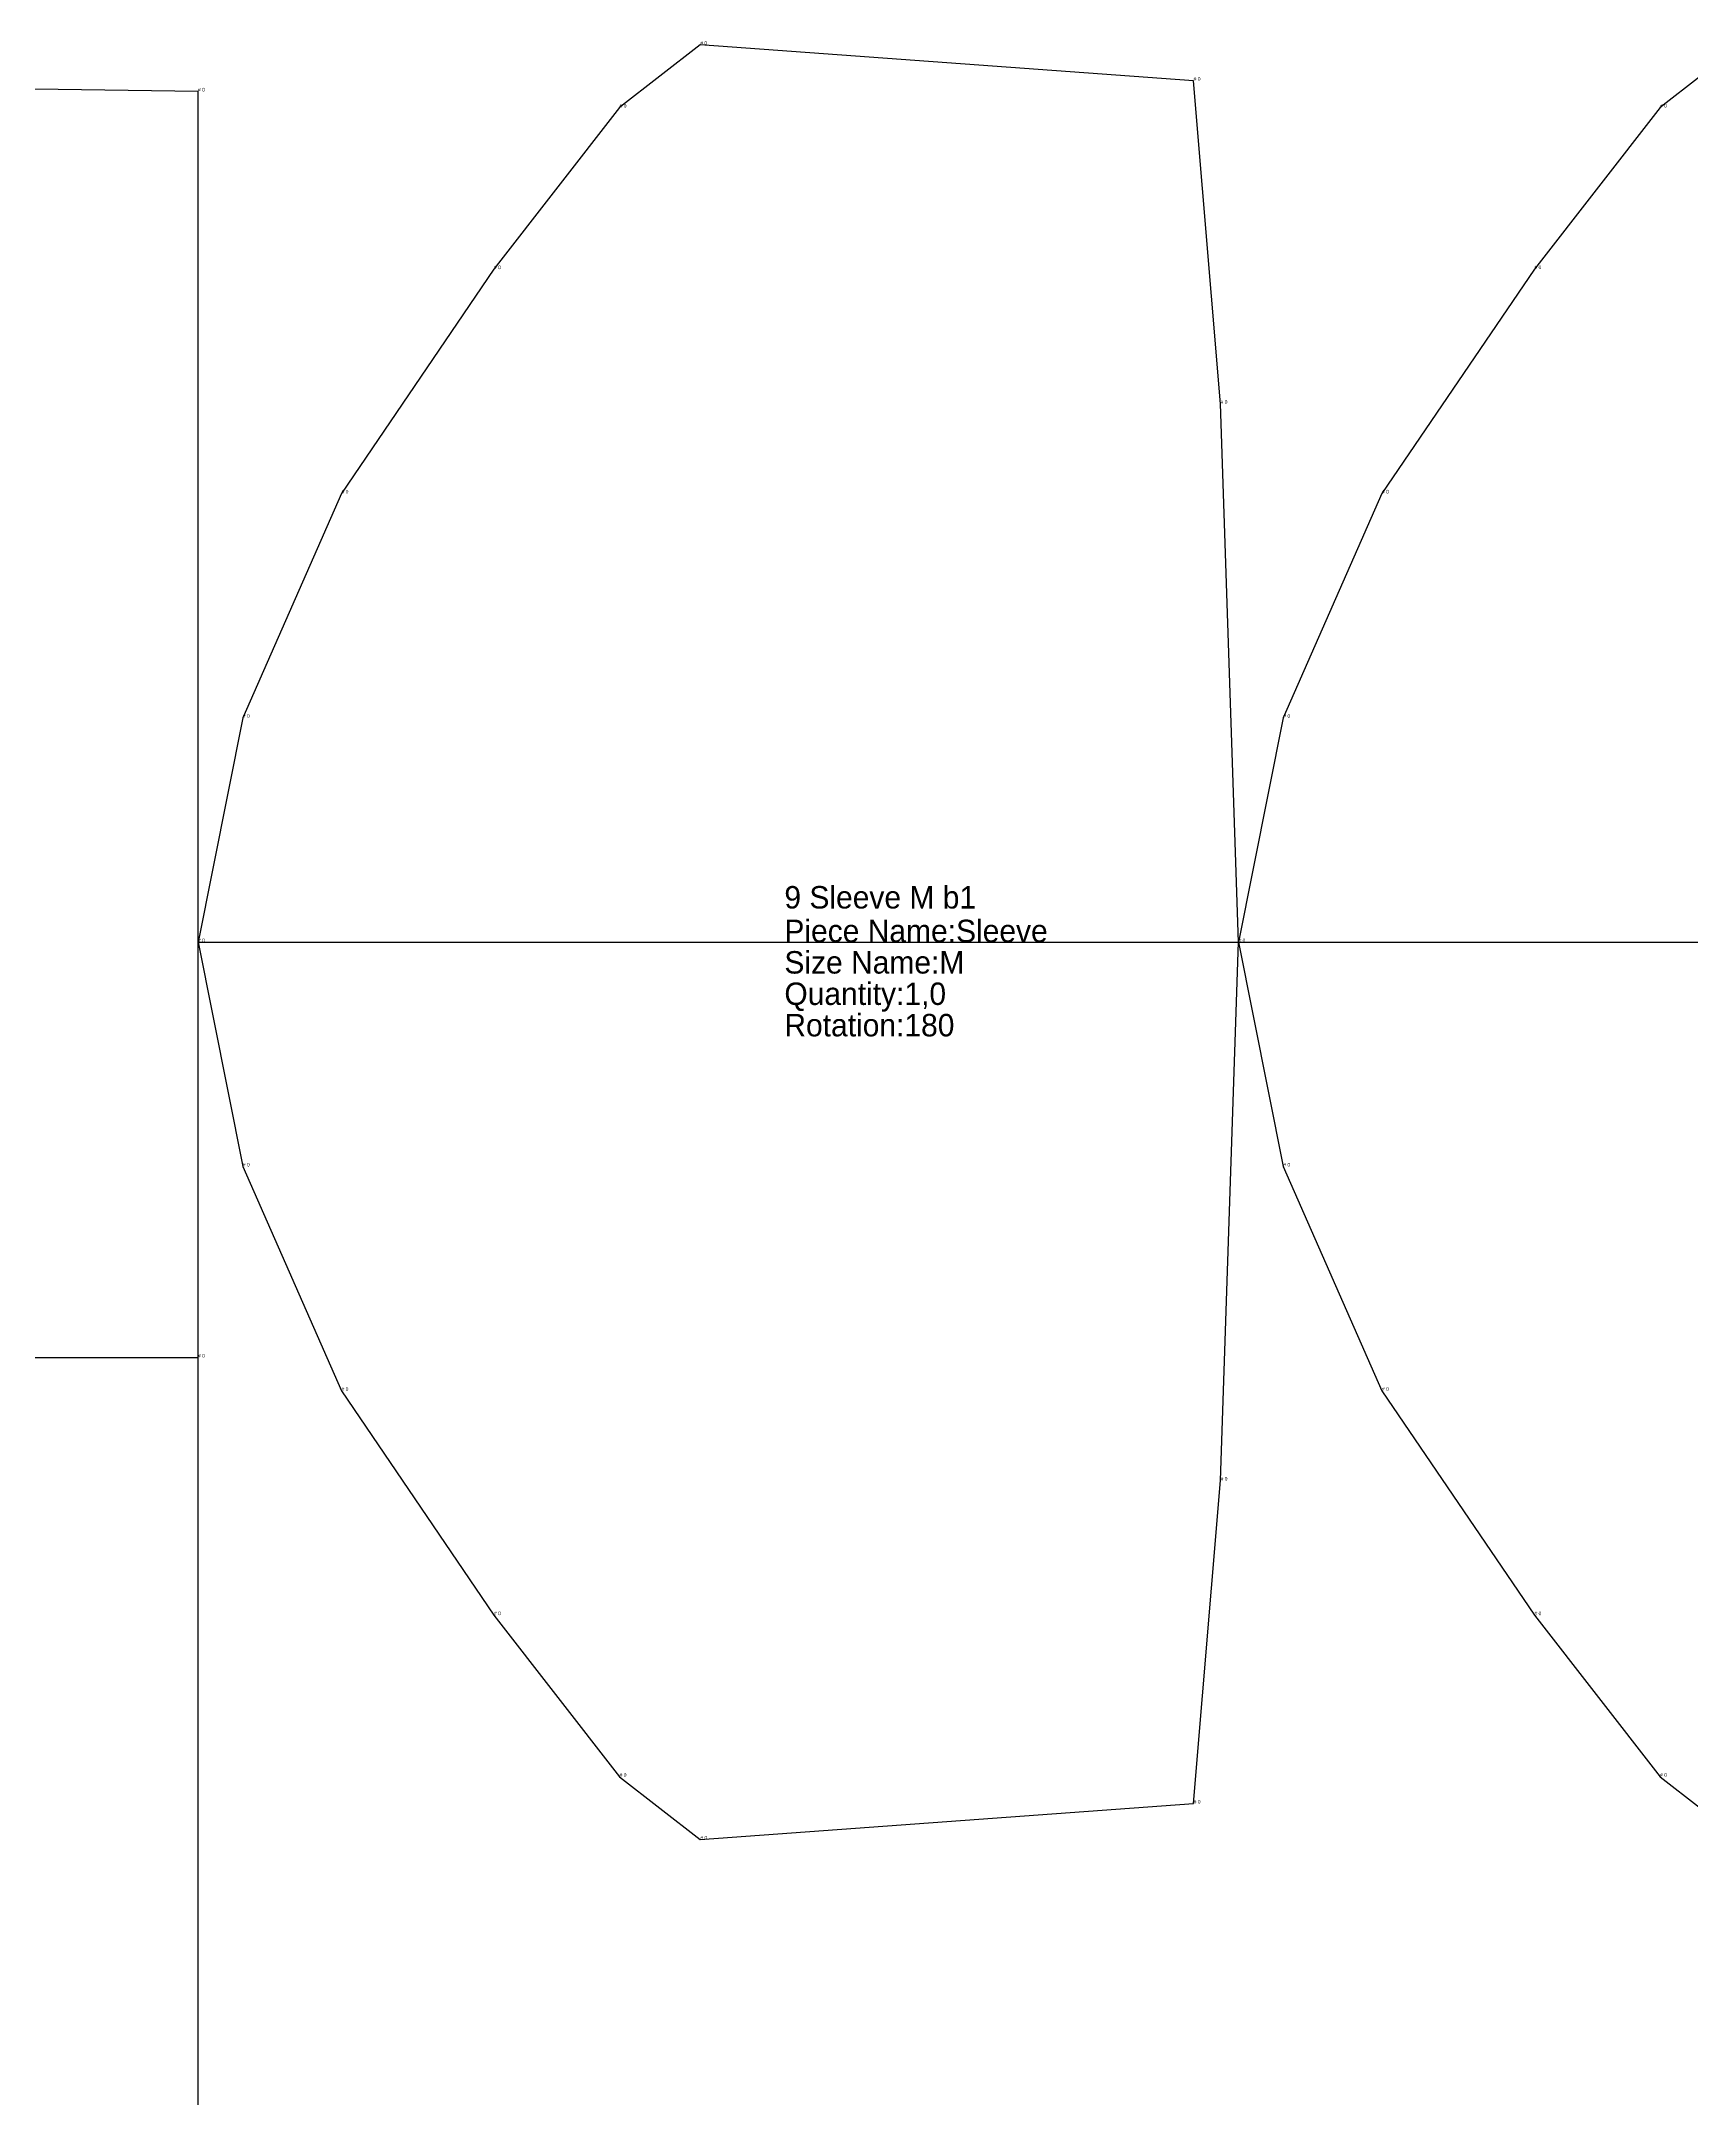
# Model space of a CAD drawing. Extents: x 0 to 2895, y 14 to 1602.
# Drawn here: x 721.6 to 1089.7, y 1142.2 to 1600.8 of the extents above; entities that cross this region are included whole.
import ezdxf

# ---------------------------------------------------------------- set-up
doc = ezdxf.new("R2010")
doc.units = 0
for name, color, linetype in [('1', 1, 'CONTINUOUS'), ('15', 7, 'CONTINUOUS'), ('5', 3, 'CONTINUOUS'), ('7', 5, 'CONTINUOUS')]:
    doc.layers.add(name, color=color, linetype=linetype)

# ---------------------------------------------------------------- blocks, each defined once
blk = doc.blocks.new('M0009_Sleeve')
at = {"layer": '1'}
blk.add_lwpolyline([(756.6, 1400), (766.6, 1350), (788.6, 1300), (822.6, 1250), (850.6, 1214), (868.6, 1200), (978.6, 1208), (984.6, 1280), (988.6, 1400), (984.6, 1520), (978.6, 1592), (868.6, 1600), (850.6, 1586), (822.6, 1550), (788.6, 1500), (766.6, 1450)], close=True, dxfattribs=at)
at = {"layer": '5'}
blk.add_line((756.6, 1400), (988.6, 1400), dxfattribs=at)
at = {"layer": '7'}
blk.add_line((791.4, 1400), (953.8, 1400), dxfattribs=at)
at = {"layer": '1'}
for s, height, p in [('# 0', 0.8, (868.6, 1600)), ('# 0', 0.8, (978.6, 1592)), ('# 0', 0.8, (850.6, 1586)), ('# 0', 0.8, (822.6, 1550)), ('# 0', 0.8, (984.6, 1520)), ('# 0', 0.8, (788.6, 1500)), ('# 0', 0.8, (766.6, 1450)), ('Piece Name:Sleeve', 5, (887.35, 1400)), ('# 0', 0.8, (756.6, 1400)), ('# 0', 0.8, (988.6, 1400)), ('Size Name:M', 5, (887.35, 1393)), ('Quantity:1,0', 5, (887.35, 1386)), ('Rotation:180', 5, (887.35, 1379)), ('# 0', 0.8, (766.6, 1350)), ('# 0', 0.8, (788.6, 1300)), ('# 0', 0.8, (984.6, 1280)), ('# 0', 0.8, (822.6, 1250)), ('# 0', 0.8, (850.6, 1214)), ('# 0', 0.8, (978.6, 1208)), ('# 0', 0.8, (868.6, 1200))]:
    blk.add_text(s, height=height, dxfattribs=at).set_placement(p)
at = {"layer": '15'}
blk.add_text('9 Sleeve M b1', height=5, dxfattribs=at).set_placement((887.35, 1407.5))
blk = doc.blocks.new('M0013_Sleeve')
at = {"layer": '1'}
blk.add_lwpolyline([(988.6, 1400), (998.6, 1350), (1020.6, 1300), (1054.6, 1250), (1082.6, 1214), (1100.6, 1200), (1210.6, 1208), (1216.6, 1280), (1220.6, 1400), (1216.6, 1520), (1210.6, 1592), (1100.6, 1600), (1082.6, 1586), (1054.6, 1550), (1020.6, 1500), (998.6, 1450)], close=True, dxfattribs=at)
at = {"layer": '5'}
blk.add_line((988.6, 1400), (1220.6, 1400), dxfattribs=at)
at = {"layer": '7'}
blk.add_line((1023.4, 1400), (1185.8, 1400), dxfattribs=at)
at = {"layer": '1'}
for s, height, p in [('# 0', 0.8, (1100.6, 1600)), ('# 0', 0.8, (1210.6, 1592)), ('# 0', 0.8, (1082.6, 1586)), ('# 0', 0.8, (1054.6, 1550)), ('# 0', 0.8, (1216.6, 1520)), ('# 0', 0.8, (1020.6, 1500)), ('# 0', 0.8, (998.6, 1450)), ('Piece Name:Sleeve', 5, (1119.35, 1400)), ('# 0', 0.8, (988.6, 1400)), ('# 0', 0.8, (1220.6, 1400)), ('Size Name:M', 5, (1119.35, 1393)), ('Quantity:1,0', 5, (1119.35, 1386)), ('Rotation:180', 5, (1119.35, 1379)), ('# 0', 0.8, (998.6, 1350)), ('# 0', 0.8, (1020.6, 1300)), ('# 0', 0.8, (1216.6, 1280)), ('# 0', 0.8, (1054.6, 1250)), ('# 0', 0.8, (1082.6, 1214)), ('# 0', 0.8, (1210.6, 1208)), ('# 0', 0.8, (1100.6, 1200))]:
    blk.add_text(s, height=height, dxfattribs=at).set_placement(p)
at = {"layer": '15'}
blk.add_text('13 Sleeve M b2', height=5, dxfattribs=at).set_placement((1119.35, 1407.5))
blk = doc.blocks.new('M0017_Back')
at = {"layer": '1'}
blk.add_lwpolyline([(22.5, 1307.4), (17.4, 1260.4), (10.2, 1229), (0, 1207.1), (34.8, 1088), (71.6, 1071.2), (112.5, 1060.8), (153.4, 1048.2), (198.4, 1029.4), (235.2, 1014.8), (470.3, 1021.1), (756.6, 1025.3), (756.6, 1307.4), (756.6, 1589.6), (470.3, 1593.7), (235.2, 1600), (198.4, 1585.4), (153.4, 1566.6), (112.5, 1554), (71.6, 1543.6), (34.8, 1526.9), (0, 1407.7), (10.2, 1385.8), (17.4, 1354.4)], close=True, dxfattribs=at)
at = {"layer": '5'}
blk.add_line((0, 1307.41), (756.6, 1307.41), dxfattribs=at)
at = {"layer": '1'}
for p in [(756.6, 1589.6), (756.6, 1307.4)]:
    blk.add_text('# 0', height=0.8, dxfattribs=at).set_placement(p)

msp = doc.modelspace()

# ---------------------------------------------------------------- block references
for name in ['M0017_Back', 'M0009_Sleeve', 'M0013_Sleeve']:
    msp.add_blockref(name, (0, 0))

doc.saveas('drawing.dxf')
